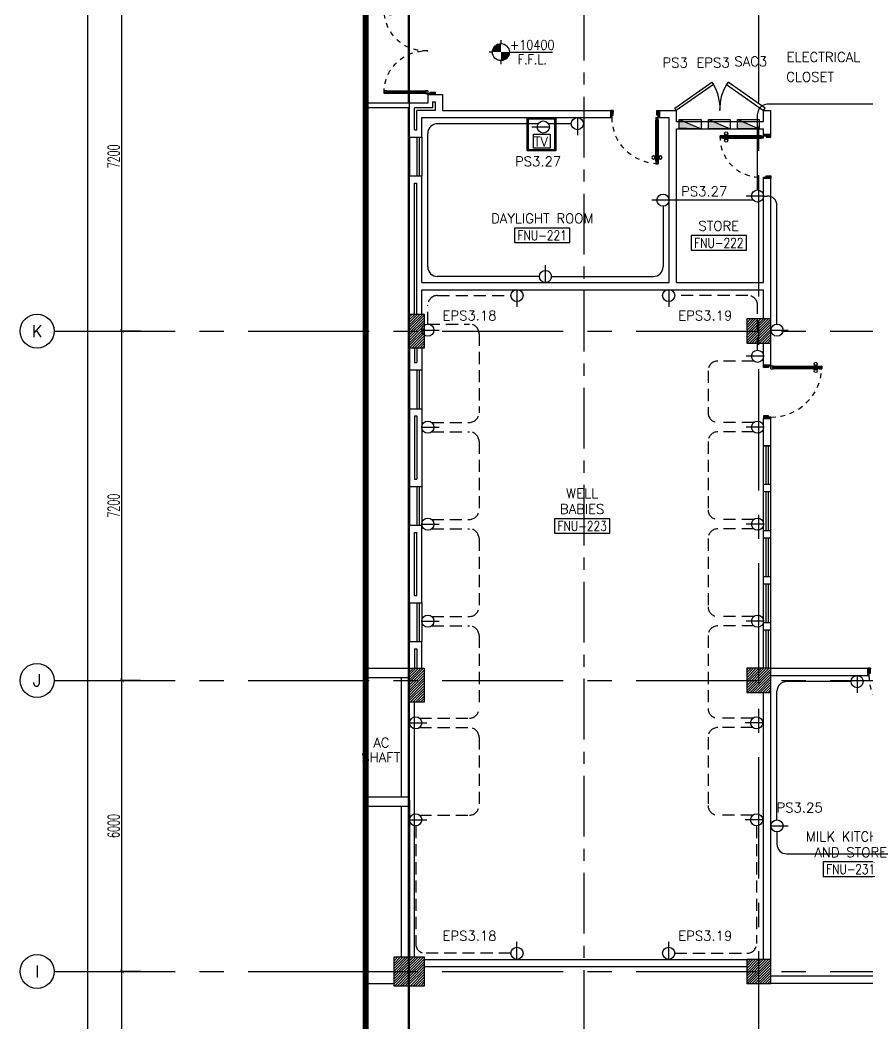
# Model space of a CAD drawing. Extents: x 0 to 93, y -1.5 to 78.
# Drawn here: x 0 to 17.48, y 35.54 to 56.23 of the extents above; entities that cross this region are included whole.
import ezdxf
from ezdxf.enums import TextEntityAlignment as Align

# ---------------------------------------------------------------- set-up
doc = ezdxf.new("R2010")
doc.units = 0
doc.header["$MEASUREMENT"] = 0
doc.header["$PDMODE"] = 34
for name, pattern in [('CENTER', [2, 1.25, -0.25, 0.25, -0.25]), ('CENTER2', [1.125, 0.75, -0.125, 0.125, -0.125]), ('CENTERX2', [4, 2.5, -0.5, 0.5, -0.5]), ('HIDDEN', [0.375, 0.25, -0.125])]:
    doc.linetypes.add(name, pattern=pattern)
doc.layers.get('0').update_dxf_attribs({"color": 11, "linetype": 'CONTINUOUS'})
doc.layers.get('DEFPOINTS').update_dxf_attribs({"color": 11, "linetype": 'CONTINUOUS'})
for name, color, linetype in [('AX', 11, 'CONTINUOUS'), ('AX-CR', 11, 'CONTINUOUS'), ('AX-DIM', 11, 'CONTINUOUS'), ('AX-TXT', 11, 'CONTINUOUS'), ('AXES', 11, 'CENTERX2'), ('AXES1', 11, 'CENTER'), ('COL', 11, 'CONTINUOUS'), ('DOOR', 11, 'CONTINUOUS'), ('E-CLINE', 4, 'CONTINUOUS'), ('E-HLINE', 4, 'HIDDEN'), ('E-PANELBX', 3, 'CONTINUOUS'), ('E-SOCKETS', 4, 'CONTINUOUS'), ('E-TEXT', 4, 'CONTINUOUS'), ('E-WI', 6, 'CONTINUOUS'), ('EJ', 11, 'CONTINUOUS'), ('ELEV', 11, 'CONTINUOUS'), ('HAT', 11, 'CONTINUOUS'), ('INSUL', 11, 'CONTINUOUS'), ('LEV-PL', 11, 'CONTINUOUS'), ('RM-BOX', 11, 'CONTINUOUS'), ('RM-NAME', 11, 'CONTINUOUS'), ('RM-NO', 11, 'CONTINUOUS'), ('ROOF', 11, 'CONTINUOUS'), ('WALL', 11, 'CONTINUOUS'), ('WIN', 11, 'CONTINUOUS')]:
    doc.layers.add(name, color=color, linetype=linetype)
doc.styles.add('ROMANS', font='ROMANS.shx', dxfattribs={"width": 0.6})
doc.styles.add('S', font='ROMANS.SHX')
doc.dimstyles.new('DIM-OUT', dxfattribs={"dimscale": 0, "dimtxt": 0.24, "dimasz": 0.08, "dimexe": 0.02, "dimexo": 0.02, "dimgap": 0.05, "dimtad": 1, "dimdec": 0, "dimlfac": 1000, "dimzin": 0, "dimdsep": 46, "dimtxsty": 'ROMANS', "dimblk1": 'ARCHTICK', "dimblk2": 'ARCHTICK', "dimsah": 1, "dimcen": 0.01, "dimdle": 0.08, "dimclrd": 7, "dimclre": 7, "dimclrt": 2, "dimadec": 0, "dimazin": 0, "dimtp": 2, "dimtm": 2, "dimtfac": 0.114286, "dimtdec": 0, "dimtix": 1, "dimtmove": 2, "dimatfit": 3, "dimldrblk": 'ARCHTICK', "dimfxl": 0, "dimtolj": 1, "dimtzin": 0, "dimarcsym": 0})

# ---------------------------------------------------------------- blocks, each defined once
blk = doc.blocks.new('D1000')
at = {"layer": 'DOOR', "color": 7, "linetype": 'ByBlock'}
for p, q in [((0, 0), (-150, 0)), ((-150, 0), (-150, -25)), ((-150, 0), (0, 0)), ((0, -50), (-114, 0)), ((0, -50), (-40, 0)), ((0, -50), (0, 0)), ((-1050, -25), (-1100, -25)), ((-1100, -75), (-1100, -25)), ((-1100, -25), (-1100, -75)), ((-1050, -75), (-1100, -75)), ((-1050, -42), (-1070, -42)), ((-1070, -42), (-1070, -58)), ((-1050, -58), (-1070, -58)), ((-1050, -25), (-1050, -42)), ((-1050, -58), (-1050, -75)), ((-928, -18), (-1018, -18)), ((-1018, -25), (-1018, -18)), ((-1018, -75), (-1018, -82)), ((-928, -82), (-1018, -82)), ((-1005, -9), (-940, -9)), ((-1005, -18), (-1005, -9)), ((-1005, -18), (-940, -18)), ((-1005, -82), (-940, -82)), ((-1005, -82), (-1005, -91)), ((-1005, -91), (-940, -91)), ((-940, -18), (-940, -9)), ((-940, -82), (-940, -91)), ((-928, -25), (-928, -18)), ((-928, -75), (-928, -82)), ((-200, -42), (-200, -25)), ((-200, -25), (-150, -25)), ((-180, -42), (-200, -42)), ((-200, -75), (-200, -58)), ((-200, -58), (-180, -58)), ((-150, -75), (-200, -75)), ((-180, -58), (-180, -42)), ((-150, -75), (-150, -25)), ((-150, -25), (-100, -25)), ((-100, -25), (-100, -50)), ((0, -50), (-100, -37)), ((-100, -50), (0, -50)), ((-150, -975), (-100, -975)), ((-150, -1000), (-150, -975)), ((-150, -1000), (0, -1000)), ((0, -1000), (-150, -1000)), ((0, -950), (-114, -1000)), ((-100, -975), (-100, -950)), ((0, -950), (-100, -963)), ((-100, -950), (0, -950)), ((0, -950), (-40, -1000)), ((0, -950), (0, -1000))]:
    blk.add_line(p, q, dxfattribs=at)
at = {"layer": 'DOOR', "linetype": 'ByBlock'}
for p, q in [((-200, -25), (-1050, -25)), ((-200, -42), (-1050, -42)), ((-200, -58), (-1050, -58)), ((-1050, -75), (-200, -75))]:
    blk.add_line(p, q, dxfattribs=at)
at = {"layer": 'DOOR', "color": 7, "linetype": 'ByBlock'}
for centre in [(-973, 23), (-973, -124)]:
    blk.add_circle(centre, 32.4, dxfattribs=at)
for centre, radius, start, end in [((0, -50), 134, 158.1598, 169.28), ((0, -50), 74.4, 137.7764, 180), ((0, -50), 54.4, 113.2074, 180), ((0, -50), 154, 161.1053, 166.2858), ((0, -50), 114, 154.0838, 167.3774), ((0, -50), 94.4, 148.0182, 180), ((0, -50), 34.4, 90, 180), ((0, -50), 14.4, 90, 180), ((0, -950), 154, 193.7142, 198.8947), ((0, -950), 134, 190.72, 201.8402), ((0, -950), 94.4, 180, 211.9818), ((0, -950), 74.4, 180, 222.2236), ((0, -950), 54.4, 180, 246.7926), ((0, -950), 34.4, 180, 270), ((0, -950), 14.4, 180, 270)]:
    blk.add_arc(centre, radius, start, end, dxfattribs=at)
at = {"layer": 'DOOR', "linetype": 'HIDDEN', "ltscale": 0.5}
blk.add_arc((-149, -24), 951, 180.0434, 269.9667, dxfattribs=at)
blk = doc.blocks.new('DOOR-110')
at = {"layer": 'DOOR', "color": 0, "linetype": 'ByBlock'}
for p, q in [((0, 1050), (0, 1100)), ((150, 1100), (0, 1100)), ((100, 1050), (0, 1050)), ((100, 1075), (100, 1050)), ((150, 1075), (100, 1075)), ((150, 1100), (150, 1075)), ((150, 1025), (150, 1075)), ((200, 1075), (150, 1075)), ((180, 1042), (180, 1058)), ((180, 1058), (200, 1058)), ((200, 1042), (180, 1042)), ((200, 1058), (200, 1075)), ((200, 1025), (200, 1042)), ((1028, 1075), (1028, 1082)), ((1028, 1082), (1118, 1082)), ((1040, 1082), (1040, 1091)), ((1105, 1091), (1040, 1091)), ((1105, 1082), (1040, 1082)), ((1105, 1082), (1105, 1091)), ((1118, 1075), (1118, 1082)), ((1150, 1075), (1150, 1058)), ((1150, 1075), (1200, 1075)), ((1150, 1058), (1170, 1058)), ((1150, 1042), (1150, 1025)), ((1150, 1042), (1170, 1042)), ((1170, 1058), (1170, 1042)), ((1200, 1075), (1200, 1025)), ((1200, 1025), (1200, 1075)), ((150, 1025), (200, 1025)), ((1028, 1025), (1028, 1018)), ((1028, 1018), (1118, 1018)), ((1040, 1018), (1040, 1009)), ((1105, 1018), (1040, 1018)), ((1105, 1009), (1040, 1009)), ((1105, 1018), (1105, 1009)), ((1118, 1025), (1118, 1018)), ((1150, 1025), (1200, 1025)), ((100, 50), (0, 50)), ((0, 50), (0, 0)), ((0, 0), (150, 0)), ((150, 0), (0, 0)), ((100, 25), (100, 50)), ((150, 25), (100, 25)), ((150, 0), (150, 25))]:
    blk.add_line(p, q, dxfattribs=at)
at = {"layer": 'DOOR', "linetype": 'ByBlock'}
for p, q in [((0, 1100), (150, 1100)), ((200, 1075), (1150, 1075)), ((200, 1058), (1150, 1058)), ((200, 1042), (1150, 1042)), ((1150, 1025), (200, 1025))]:
    blk.add_line(p, q, dxfattribs=at)
at = {"layer": 'DOOR', "color": 9, "linetype": 'ByBlock'}
for p, q in [((0, 1050), (40, 1100)), ((0, 1050), (114, 1100)), ((0, 1050), (100, 1063)), ((0, 50), (40, 0)), ((0, 50), (114, 0)), ((0, 50), (100, 37))]:
    blk.add_line(p, q, dxfattribs=at)
at = {"layer": 'DOOR', "color": 0, "linetype": 'ByBlock'}
for centre in [(1073, 1124), (1073, 976)]:
    blk.add_circle(centre, 32.4, dxfattribs=at)
at = {"layer": 'DOOR', "color": 9, "linetype": 'ByBlock'}
for centre, radius, start, end in [((0, 1050), 34.4, 0, 90), ((0, 1050), 14.4, 0, 90), ((0, 1050), 54.4, 0, 66.7926), ((0, 1050), 74.4, 0, 42.2236), ((0, 1050), 94.4, 0, 31.9818), ((0, 1050), 114, 12.6226, 25.9162), ((0, 1050), 134, 10.72, 21.8402), ((0, 1050), 154, 13.7142, 18.8947), ((0, 50), 14.4, 270, 0), ((0, 50), 34.4, 270, 0), ((0, 50), 54.4, 293.2074, 0), ((0, 50), 74.4, 317.7764, 0), ((0, 50), 94.4, 328.0182, 0), ((0, 50), 134, 338.1598, 349.28), ((0, 50), 154, 341.1053, 346.2858)]:
    blk.add_arc(centre, radius, start, end, dxfattribs=at)
at = {"layer": 'DOOR', "linetype": 'HIDDEN', "ltscale": 0.5}
blk.add_arc((150, 1075), 1050, 270, 0, dxfattribs=at)
at = {"layer": 'WALL', "linetype": 'ByBlock'}
for p, q in [((0, 1100), (150, 1100)), ((0, 0), (150, 0))]:
    blk.add_line(p, q, dxfattribs=at)
blk = doc.blocks.new('A$C272A55A0')
at = {"layer": 'DOOR', "color": 0, "linetype": 'ByBlock'}
for p, q in [((0, 900), (0, 1050)), ((50, 1050), (0, 1050)), ((50, 950), (50, 1050)), ((1750, 950), (1750, 1050)), ((1750, 1050), (1800, 1050)), ((1800, 1050), (1800, 900)), ((0, 900), (25, 900)), ((25, 950), (50, 950)), ((25, 900), (25, 950)), ((75, 900), (25, 900)), ((25, 850), (25, 900)), ((42, 850), (25, 850)), ((58, 870), (42, 870)), ((42, 870), (42, 850)), ((58, 850), (58, 870)), ((75, 850), (58, 850)), ((75, 900), (75, 850)), ((1725, 900), (1775, 900)), ((1725, 900), (1725, 850)), ((1725, 850), (1742, 850)), ((1742, 870), (1758, 870)), ((1742, 850), (1742, 870)), ((1775, 950), (1750, 950)), ((1758, 870), (1758, 850)), ((1758, 850), (1775, 850)), ((1775, 900), (1775, 950)), ((1800, 900), (1775, 900)), ((1775, 850), (1775, 900)), ((25, 50), (42, 50)), ((25, 50), (25, 0)), ((25, 0), (75, 0)), ((75, 0), (25, 0)), ((42, 50), (42, 30)), ((42, 30), (58, 30)), ((58, 50), (75, 50)), ((58, 50), (58, 30)), ((75, 50), (75, 0)), ((1718, 160), (1709, 160)), ((1709, 95), (1709, 160)), ((1718, 95), (1709, 95)), ((1725, 173), (1718, 173)), ((1718, 173), (1718, 83)), ((1718, 95), (1718, 160)), ((1725, 83), (1718, 83)), ((1742, 50), (1725, 50)), ((1725, 50), (1725, 0)), ((1775, 0), (1725, 0)), ((1725, 0), (1775, 0)), ((1742, 50), (1742, 30)), ((1758, 30), (1742, 30)), ((1775, 50), (1758, 50)), ((1758, 50), (1758, 30)), ((1775, 173), (1782, 173)), ((1775, 83), (1782, 83)), ((1775, 50), (1775, 0)), ((1782, 173), (1782, 83)), ((1782, 160), (1791, 160)), ((1782, 95), (1782, 160)), ((1782, 95), (1791, 95)), ((1791, 95), (1791, 160))]:
    blk.add_line(p, q, dxfattribs=at)
at = {"layer": 'DOOR', "color": 9, "linetype": 'ByBlock'}
for p, q in [((50, 1050), (0, 1010)), ((50, 1050), (0, 937)), ((50, 1050), (37, 950)), ((1750, 1050), (1800, 1010)), ((1750, 1050), (1800, 937)), ((1750, 1050), (1763, 950))]:
    blk.add_line(p, q, dxfattribs=at)
at = {"layer": 'DOOR', "linetype": 'ByBlock'}
for p, q in [((25, 850), (25, 50)), ((42, 850), (42, 50)), ((58, 850), (58, 50)), ((75, 50), (75, 850)), ((1725, 50), (1725, 850)), ((1742, 850), (1742, 50)), ((1758, 850), (1758, 50)), ((1775, 850), (1775, 50))]:
    blk.add_line(p, q, dxfattribs=at)
at = {"layer": 'DOOR', "color": 0, "linetype": 'ByBlock'}
for centre in [(1676, 128), (1824, 128)]:
    blk.add_circle(centre, 32.4, dxfattribs=at)
at = {"layer": 'DOOR', "color": 9, "linetype": 'ByBlock'}
for centre, radius, start, end in [((50, 1050), 34.4, 180, 270), ((50, 1050), 14.4, 180, 270), ((1750, 1050), 14.4, 270, 0), ((1750, 1050), 34.4, 270, 0), ((50, 1050), 54.4, 203.2074, 270), ((50, 1050), 74.4, 227.7764, 270), ((50, 1050), 94.4, 238.0182, 270), ((50, 1050), 114, 244.0838, 257.3774), ((50, 1050), 134, 248.1598, 259.28), ((50, 1050), 154, 251.1053, 256.2858), ((1750, 1050), 54.4, 270, 336.7926), ((1750, 1050), 74.4, 270, 312.2236), ((1750, 1050), 94.4, 270, 301.9818), ((1750, 1050), 114, 282.6226, 295.9162), ((1750, 1050), 134, 280.72, 291.8402), ((1750, 1050), 154, 283.7142, 288.8947)]:
    blk.add_arc(centre, radius, start, end, dxfattribs=at)
at = {"layer": 'DOOR', "linetype": 'HIDDEN', "ltscale": 0.5}
for centre, start, end in [((50, 851), 268.3174, 3.2965), ((1750, 851), 176.7035, 271.6826)]:
    blk.add_arc(centre, 851, start, end, dxfattribs=at)
at = {"layer": 'WALL', "linetype": 'ByBlock'}
blk.add_line((1800, 900), (1800, 1050), dxfattribs=at)
blk = doc.blocks.new('C5V')
at = {"layer": 'HAT'}
h = blk.add_hatch(dxfattribs=at)
h.set_pattern_fill('ANSI31', color=256, scale=300, style=0)
h.set_pattern_definition([(45, (-249196.182, -54711.005), (-26.5165043, 26.5165043), [])])
h.paths.add_polyline_path([(-20, 600), (-320, 600), (-320, 300), (-20, 300)])
h.paths.add_polyline_path([(-20, 300), (-320, 300), (-320, 0), (-20, 0)])
h = blk.add_hatch(dxfattribs=at)
h.set_pattern_fill('ANSI31', color=256, scale=300, style=0)
h.set_pattern_definition([(45, (-248876.182, -54711.005), (-26.5165043, 26.5165043), [])])
h.paths.add_polyline_path([(300, 600), (0, 600), (0, 300), (300, 300)])
h.paths.add_polyline_path([(300, 300), (0, 300), (0, 0), (300, 0)])
at = {"layer": 'COL'}
for points in [[(-20, 600), (-20, 0), (-320, 0), (-320, 600)], [(300, 600), (300, 0), (0, 0), (0, 600)]]:
    blk.add_lwpolyline(points, close=True, dxfattribs=at)
blk = doc.blocks.new('C11')
at = {"layer": 'HAT'}
h = blk.add_hatch(dxfattribs=at)
h.set_pattern_fill('ANSI31', color=256, scale=300, style=0)
h.set_pattern_definition([(45, (-248556.182, -75061.005), (-26.5165043, 26.5165043), [])])
h.paths.add_polyline_path([(300, 700), (0, 700), (0, 350), (300, 350)])
h.paths.add_polyline_path([(300, 350), (0, 350), (0, 0), (300, 0)])
at = {"layer": 'COL'}
blk.add_lwpolyline([(300, 700), (300, 0), (0, 0), (0, 700)], close=True, dxfattribs=at)
blk = doc.blocks.new('LEV1')
at = {"layer": 'LEV-PL'}
for p, q in [((0, 245), (0, 175)), ((-175, 0), (-245, 0)), ((175, 0), (1061, 0)), ((0, -175), (0, -245))]:
    blk.add_line(p, q, dxfattribs=at)
at = {"layer": 'LEV-PL', "const_width": 175}
for points in [[(-88, 0, -0.414214), (0, 88, -1)], [(88, 0, -0.414214), (0, -88, -1)]]:
    blk.add_lwpolyline(points, format="xyb", dxfattribs=at)
at = {"layer": 'LEV-PL'}
blk.add_circle((0, 0), 175, dxfattribs=at)
at = {"layer": 'LEV-PL', "color": 4, "style": 'S', "width": 0.85}
for tag, p in [('+0000', (646, 50)), ('F.F.L.', (646, -250))]:
    blk.add_attdef(tag, text='', height=200, dxfattribs=at).set_placement(p, align=Align.CENTER)
blk = doc.blocks.new('RM1')
at = {"layer": 'RM-BOX'}
blk.add_lwpolyline([(570, -200), (-570, -200), (-570, -500), (570, -500)], close=True, dxfattribs=at)
at = {"layer": 'RM-NAME', "style": 'ROMANS'}
for tag, p in [('ROOMNAME1', (0, 324)), ('ROOMNAME2', (0, 0))]:
    blk.add_attdef(tag, text='', height=200, dxfattribs=at).set_placement(p, align=Align.MIDDLE)
at = {"layer": 'RM-NO', "style": 'ROMANS', "width": 0.8}
blk.add_attdef('ROOMNO', text='', height=200, dxfattribs=at).set_placement((0, -350), align=Align.MIDDLE)
blk = doc.blocks.new('DOOR90')
at = {"layer": 'DOOR', "linetype": 'ByBlock'}
for p, q in [((0, 0), (-150, 0)), ((-200, -25), (-1000, -25)), ((-200, -42), (-1000, -42)), ((-200, -58), (-1000, -58)), ((-1000, -75), (-200, -75))]:
    blk.add_line(p, q, dxfattribs=at)
at = {"layer": 'DOOR', "color": 0, "linetype": 'ByBlock'}
for p, q in [((-150, 0), (-150, -25)), ((-150, 0), (0, 0)), ((0, -50), (0, 0)), ((-1050, -25), (-1050, -75)), ((-1050, -75), (-1050, -25)), ((-1000, -25), (-1050, -25)), ((-1000, -75), (-1050, -75)), ((-1020, -42), (-1020, -58)), ((-1000, -42), (-1020, -42)), ((-1000, -58), (-1020, -58)), ((-1000, -25), (-1000, -42)), ((-1000, -58), (-1000, -75)), ((-968, -25), (-968, -18)), ((-878, -18), (-968, -18)), ((-968, -75), (-968, -82)), ((-878, -82), (-968, -82)), ((-955, -18), (-955, -9)), ((-955, -9), (-890, -9)), ((-955, -18), (-890, -18)), ((-955, -82), (-955, -91)), ((-955, -82), (-890, -82)), ((-955, -91), (-890, -91)), ((-890, -18), (-890, -9)), ((-890, -82), (-890, -91)), ((-878, -25), (-878, -18)), ((-878, -75), (-878, -82)), ((-200, -42), (-200, -25)), ((-200, -25), (-150, -25)), ((-180, -42), (-200, -42)), ((-200, -75), (-200, -58)), ((-200, -58), (-180, -58)), ((-150, -75), (-200, -75)), ((-180, -58), (-180, -42)), ((-150, -75), (-150, -25)), ((-150, -25), (-100, -25)), ((-100, -25), (-100, -50)), ((-100, -50), (0, -50)), ((-150, -900), (-150, -875)), ((-150, -875), (-100, -875)), ((0, -900), (-150, -900)), ((-150, -900), (0, -900)), ((-100, -850), (0, -850)), ((-100, -875), (-100, -850)), ((0, -850), (0, -900))]:
    blk.add_line(p, q, dxfattribs=at)
at = {"layer": 'DOOR', "color": 9, "linetype": 'ByBlock'}
for p, q in [((0, -50), (-114, 0)), ((0, -50), (-40, 0)), ((0, -50), (-100, -37)), ((0, -850), (-114, -900)), ((0, -850), (-100, -863)), ((0, -850), (-40, -900))]:
    blk.add_line(p, q, dxfattribs=at)
at = {"layer": 'DOOR', "color": 0, "linetype": 'ByBlock'}
for centre in [(-923, 24), (-923, -124)]:
    blk.add_circle(centre, 32.4, dxfattribs=at)
at = {"layer": 'DOOR', "color": 9, "linetype": 'ByBlock'}
for centre, radius, start, end in [((0, -50), 74.4, 137.7764, 180), ((0, -50), 54.4, 113.2074, 180), ((0, -50), 154, 161.1053, 166.2858), ((0, -50), 134, 158.1598, 169.28), ((0, -50), 114, 154.0838, 167.3774), ((0, -50), 94.4, 148.0182, 180), ((0, -50), 34.4, 90, 180), ((0, -50), 14.4, 90, 180), ((0, -850), 154, 193.7142, 198.8947), ((0, -850), 134, 190.72, 201.8402), ((0, -850), 94.4, 180, 211.9818), ((0, -850), 74.4, 180, 222.2236), ((0, -850), 54.4, 180, 246.7926), ((0, -850), 34.4, 180, 270), ((0, -850), 14.4, 180, 270)]:
    blk.add_arc(centre, radius, start, end, dxfattribs=at)
at = {"layer": 'DOOR', "linetype": 'HIDDEN', "ltscale": 0.5}
blk.add_arc((-222, -50), 828, 178.2701, 275.003, dxfattribs=at)
blk = doc.blocks.new('COL50')
at = {"layer": 'COL'}
blk.add_lwpolyline([(-250, 250), (-250, -250), (250, -250), (250, 250)], close=True, dxfattribs=at)
blk = doc.blocks.new('*X46')
at = {"color": 0}
for p, q in [((73379, 162740), (73829, 163190)), ((73379, 162793), (73776, 163190)), ((73379, 162846), (73723, 163190)), ((73379, 162899), (73670, 163190)), ((73379, 162952), (73617, 163190)), ((73379, 163005), (73564, 163190)), ((73379, 163058), (73511, 163190)), ((73379, 163111), (73458, 163190)), ((73379, 163164), (73405, 163190)), ((73382, 162690), (73879, 163187)), ((73435, 162690), (73879, 163134)), ((73488, 162690), (73879, 163081)), ((73541, 162690), (73879, 163028)), ((73594, 162690), (73879, 162975)), ((73647, 162690), (73879, 162922)), ((73700, 162690), (73879, 162869)), ((73753, 162690), (73879, 162816)), ((73806, 162690), (73879, 162763)), ((73859, 162690), (73879, 162710))]:
    blk.add_line(p, q, dxfattribs=at)
blk = doc.blocks.new('*X47')
at = {"color": 0}
for p, q in [((73379, 155527), (73842, 155990)), ((73379, 155580), (73789, 155990)), ((73379, 155633), (73736, 155990)), ((73379, 155686), (73683, 155990)), ((73379, 155739), (73629, 155990)), ((73379, 155793), (73576, 155990)), ((73379, 155846), (73523, 155990)), ((73379, 155899), (73470, 155990)), ((73379, 155952), (73417, 155990)), ((73395, 155490), (73879, 155974)), ((73448, 155490), (73879, 155921)), ((73501, 155490), (73879, 155868)), ((73554, 155490), (73879, 155815)), ((73607, 155490), (73879, 155762)), ((73660, 155490), (73879, 155709)), ((73713, 155490), (73879, 155656)), ((73766, 155490), (73879, 155603)), ((73819, 155490), (73879, 155550)), ((73872, 155490), (73879, 155497))]:
    blk.add_line(p, q, dxfattribs=at)
blk = doc.blocks.new('*X48')
at = {"color": 0}
for p, q in [((73379, 149535), (73834, 149990)), ((73379, 149588), (73781, 149990)), ((73379, 149641), (73728, 149990)), ((73379, 149694), (73675, 149990)), ((73379, 149747), (73622, 149990)), ((73379, 149800), (73569, 149990)), ((73379, 149853), (73516, 149990)), ((73379, 149906), (73463, 149990)), ((73379, 149959), (73410, 149990)), ((73387, 149490), (73879, 149982)), ((73440, 149490), (73879, 149929)), ((73493, 149490), (73879, 149876)), ((73546, 149490), (73879, 149822)), ((73599, 149490), (73879, 149769)), ((73653, 149490), (73879, 149716)), ((73706, 149490), (73879, 149663)), ((73759, 149490), (73879, 149610)), ((73812, 149490), (73879, 149557)), ((73865, 149490), (73879, 149504))]:
    blk.add_line(p, q, dxfattribs=at)
blk = doc.blocks.new('_ARCHTICK')
at = {"color": 0, "linetype": 'ByBlock', "const_width": 0.15}
blk.add_lwpolyline([(-0.5, -0.5), (0.5, 0.5)], dxfattribs=at)
blk = doc.blocks.new('*D134')
at = {"layer": 'AX-DIM', "color": 7, "lineweight": -2}
for p, q in [((2.1, 32.94), (2.1, 36.7)), ((2.48, 36.62), (2.08, 36.62)), ((2.48, 33.02), (2.08, 33.02))]:
    blk.add_line(p, q, dxfattribs=at)
at = {"layer": 'DEFPOINTS', "color": 0}
for p in [(2.1, 36.62), (2.5, 36.62), (2.5, 33.02)]:
    blk.add_point(p, dxfattribs=at)
at = {"layer": 'AX-DIM', "color": 7, "lineweight": -2, "xscale": 0.08, "yscale": 0.08, "zscale": 0.08}
for p, rotation in [((2.1, 36.62), 90), ((2.1, 33.02), 270)]:
    blk.add_blockref('_ARCHTICK', p, dxfattribs=dict(at, rotation=rotation))
at = {"layer": 'AX-DIM', "color": 2, "insert": (1.93, 34.82), "char_height": 0.24, "attachment_point": 5, "rotation": 90, "style": 'ROMANS'}
blk.add_mtext('\\A1;3600', dxfattribs=at)
blk = doc.blocks.new('*D130')
at = {"layer": 'AX-DIM', "color": 7, "lineweight": -2}
for p, q in [((2.48, 57.02), (2.08, 57.02)), ((2.1, 49.74), (2.1, 57.1)), ((2.48, 49.82), (2.08, 49.82))]:
    blk.add_line(p, q, dxfattribs=at)
at = {"layer": 'DEFPOINTS', "color": 0}
for p in [(2.1, 57.02), (2.5, 57.02), (2.5, 49.82)]:
    blk.add_point(p, dxfattribs=at)
at = {"layer": 'AX-DIM', "color": 7, "lineweight": -2, "xscale": 0.08, "yscale": 0.08, "zscale": 0.08}
for p, rotation in [((2.1, 57.02), 90), ((2.1, 49.82), 270)]:
    blk.add_blockref('_ARCHTICK', p, dxfattribs=dict(at, rotation=rotation))
at = {"layer": 'AX-DIM', "color": 2, "insert": (1.93, 53.42), "char_height": 0.24, "attachment_point": 5, "rotation": 90, "style": 'ROMANS'}
blk.add_mtext('\\A1;7200', dxfattribs=at)
blk = doc.blocks.new('*D129')
at = {"layer": 'AX-DIM', "color": 7, "lineweight": -2}
for p, q in [((2.1, 36.54), (2.1, 42.7)), ((2.48, 42.62), (2.08, 42.62)), ((2.48, 36.62), (2.08, 36.62))]:
    blk.add_line(p, q, dxfattribs=at)
at = {"layer": 'DEFPOINTS', "color": 0}
for p in [(2.1, 42.62), (2.5, 42.62), (2.5, 36.62)]:
    blk.add_point(p, dxfattribs=at)
at = {"layer": 'AX-DIM', "color": 7, "lineweight": -2, "xscale": 0.08, "yscale": 0.08, "zscale": 0.08}
for p, rotation in [((2.1, 42.62), 90), ((2.1, 36.62), 270)]:
    blk.add_blockref('_ARCHTICK', p, dxfattribs=dict(at, rotation=rotation))
at = {"layer": 'AX-DIM', "color": 2, "insert": (1.93, 39.62), "char_height": 0.24, "attachment_point": 5, "rotation": 90, "style": 'ROMANS'}
blk.add_mtext('\\A1;6000', dxfattribs=at)
blk = doc.blocks.new('*D128')
at = {"layer": 'AX-DIM', "color": 7, "lineweight": -2}
for p, q in [((2.1, 42.54), (2.1, 49.9)), ((2.48, 49.82), (2.08, 49.82)), ((2.48, 42.62), (2.08, 42.62))]:
    blk.add_line(p, q, dxfattribs=at)
at = {"layer": 'DEFPOINTS', "color": 0}
for p in [(2.1, 49.82), (2.5, 49.82), (2.5, 42.62)]:
    blk.add_point(p, dxfattribs=at)
at = {"layer": 'AX-DIM', "color": 7, "lineweight": -2, "xscale": 0.08, "yscale": 0.08, "zscale": 0.08}
for p, rotation in [((2.1, 49.82), 90), ((2.1, 42.62), 270)]:
    blk.add_blockref('_ARCHTICK', p, dxfattribs=dict(at, rotation=rotation))
at = {"layer": 'AX-DIM', "color": 2, "insert": (1.93, 46.22), "char_height": 0.24, "attachment_point": 5, "rotation": 90, "style": 'ROMANS'}
blk.add_mtext('\\A1;7200', dxfattribs=at)
blk = doc.blocks.new('AXL')
at = {"layer": 'AX-CR'}
blk.add_circle((-350, 0), 350, dxfattribs=at)
at = {"layer": 'AX-TXT', "style": 'ROMANS'}
blk.add_attdef('AX', text='', height=250, dxfattribs=at).set_placement((-350, 0), align=Align.MIDDLE)
blk = doc.blocks.new('*D117')
at = {"layer": 'AX-DIM', "color": 4, "lineweight": -2}
for p, q in [((7.362, 64.47), (1.38, 64.47)), ((8.262, 5.15), (1.38, 5.15))]:
    blk.add_line(p, q, dxfattribs=at)
at = {"layer": 'AX-DIM', "color": 7, "lineweight": -2}
blk.add_line((1.4, 5.07), (1.4, 64.55), dxfattribs=at)
at = {"layer": 'DEFPOINTS', "color": 0}
for p in [(1.4, 64.47), (7.382, 64.47), (8.282, 5.15)]:
    blk.add_point(p, dxfattribs=at)
at = {"layer": 'AX-DIM', "color": 7, "lineweight": -2, "xscale": 0.08, "yscale": 0.08, "zscale": 0.08}
for p, rotation in [((1.4, 64.47), 90), ((1.4, 5.15), 270)]:
    blk.add_blockref('_ARCHTICK', p, dxfattribs=dict(at, rotation=rotation))
at = {"layer": 'AX-DIM', "color": 2, "insert": (1.23, 34.81), "char_height": 0.24, "attachment_point": 5, "rotation": 90, "style": 'ROMANS'}
blk.add_mtext('\\A1;59320', dxfattribs=at)
blk = doc.blocks.new('E-PBX')
at = {"layer": 'E-PANELBX'}
h = blk.add_hatch(color=256, dxfattribs=at)
h.paths.add_polyline_path([(34, 190), (-225, 190), (34, 81)])
h.paths.add_polyline_path([(225, 190), (34, 190), (34, 81), (225, 0)])
blk.add_line((225, 0), (-225, 190), dxfattribs=at)
blk.add_lwpolyline([(-225, 190), (225, 190), (225, 0), (-225, 0)], close=True, dxfattribs=at)

msp = doc.modelspace()

# ---------------------------------------------------------------- linework, layer by layer
at = {"layer": 'AXES'}
for p, q in [((15.2317, -1.4643), (15.2317, 77.3484)), ((8.0117, -1.4643), (8.0117, 76.9984)), ((8.0117, -1.4643), (8.0117, 76.9984)), ((8.0317, -1.4663), (8.0317, 76.9963)), ((0.7, 49.82), (24.2317, 49.82)), ((0.7, 42.62), (24.2317, 42.62)), ((0.7, 36.62), (24.2317, 36.62))]:
    msp.add_line(p, q, dxfattribs=at)
at = {"layer": 'AXES1'}
msp.add_line((11.6317, 5.4), (11.6317, 64.22), dxfattribs=at)
at = {"layer": 'COL'}
for points in [[(7.1867, 42.87), (8.0117, 42.87), (8.0117, 42.67), (7.1867, 42.67)], [(7.1867, 40.22), (8.0117, 40.22), (8.0117, 40.02), (7.1867, 40.02)]]:
    msp.add_lwpolyline(points, dxfattribs=at)
at = {"layer": 'E-CLINE', "color": 4}
for p, q in [((19.5067, 54.495), (15.4067, 54.495)), ((15.2067, 52.7294), (15.2067, 54.295)), ((10.684, 54.095), (8.6067, 54.095)), ((11.3659, 54.095), (10.8929, 54.095)), ((8.4067, 51.145), (8.4067, 53.895)), ((13.2567, 52.395), (13.2567, 51.145)), ((15.1145, 52.52), (13.3817, 52.52)), ((10.7067, 50.945), (8.6067, 50.945)), ((10.9567, 50.945), (13.0567, 50.945)), ((17.1329, 42.595), (15.8067, 42.595)), ((15.6067, 39.745), (15.6067, 42.395)), ((15.6067, 39.495), (15.6067, 39.2443)), ((15.8067, 39.0443), (18.4567, 39.0443))]:
    msp.add_line(p, q, dxfattribs=at)
at = {"layer": 'E-CLINE', "linetype": 'Continuous'}
for p, q in [((15.3317, 52.6044), (15.4067, 52.6044)), ((15.6067, 49.9655), (15.6067, 52.4044))]:
    msp.add_line(p, q, dxfattribs=at)
at = {"layer": 'E-CLINE', "color": 4}
for centre, start, end in [((15.4067, 54.295), 90, 180), ((8.6067, 53.895), 90, 180), ((8.6067, 51.145), 180, 270), ((13.0567, 51.145), 270, 0), ((15.8067, 42.395), 90, 180), ((15.8067, 39.2443), 180, 270)]:
    msp.add_arc(centre, 0.2, start, end, dxfattribs=at)
at = {"layer": 'E-CLINE', "linetype": 'Continuous'}
msp.add_arc((15.4067, 52.4044), 0.2, 0, 90, dxfattribs=at)
at = {"layer": 'E-HLINE', "color": 4}
for p, q in [((8.6067, 50.5524), (10.1147, 50.5524)), ((15.0067, 50.5524), (13.4986, 50.5524)), ((8.4067, 49.9655), (8.4067, 50.3524)), ((15.2067, 49.4256), (15.2067, 50.3524)), ((8.4067, 49.9655), (9.2641, 49.9655)), ((9.4641, 49.7655), (9.4641, 48.138)), ((15.1285, 49.203), (14.3851, 49.203)), ((14.1851, 49.003), (14.1851, 48.138)), ((8.4848, 47.938), (9.2641, 47.938)), ((15.1285, 47.938), (14.3851, 47.938)), ((8.4848, 47.743), (9.2641, 47.743)), ((15.1285, 47.743), (14.3851, 47.743)), ((9.4641, 47.543), (9.4641, 46.138)), ((14.1851, 47.543), (14.1851, 46.138)), ((8.4848, 45.938), (9.2641, 45.938)), ((15.1285, 45.938), (14.3851, 45.938)), ((8.4848, 45.743), (9.2641, 45.743)), ((15.1285, 45.743), (14.3851, 45.743)), ((9.4641, 45.543), (9.4641, 44.138)), ((14.1851, 45.543), (14.1851, 44.138)), ((8.4848, 43.938), (9.2641, 43.938)), ((15.1285, 43.938), (14.3851, 43.938)), ((8.4848, 43.743), (9.2641, 43.743)), ((15.1285, 43.743), (14.3851, 43.743)), ((9.4641, 43.543), (9.4641, 42.0423)), ((14.1851, 43.543), (14.1851, 42.0423)), ((8.2348, 41.8423), (9.2641, 41.8423)), ((15.1085, 41.8423), (14.3851, 41.8423)), ((8.2348, 41.6473), (9.2641, 41.6473)), ((15.1085, 41.6473), (14.3851, 41.6473)), ((9.4641, 41.4473), (9.4641, 40.0423)), ((14.1851, 41.4473), (14.1851, 40.0423)), ((8.2348, 39.8423), (9.2641, 39.8423)), ((15.1085, 39.8423), (14.3851, 39.8423)), ((8.1567, 39.6198), (8.1567, 37.195)), ((15.1867, 39.6198), (15.1867, 37.195)), ((10.1208, 36.995), (8.3567, 36.995)), ((13.4986, 36.995), (14.9867, 36.995))]:
    msp.add_line(p, q, dxfattribs=at)
for centre, start, end in [((8.6067, 50.3524), 90, 180), ((15.0067, 50.3524), 0, 90), ((9.2641, 49.7655), 0, 90), ((14.3851, 49.003), 90, 180), ((9.2641, 48.138), 270, 0), ((14.3851, 48.138), 180, 270), ((9.2641, 47.543), 0, 90), ((14.3851, 47.543), 90, 180), ((9.2641, 46.138), 270, 0), ((14.3851, 46.138), 180, 270), ((9.2641, 45.543), 0, 90), ((14.3851, 45.543), 90, 180), ((9.2641, 44.138), 270, 0), ((14.3851, 44.138), 180, 270), ((9.2641, 43.543), 0, 90), ((14.3851, 43.543), 90, 180), ((9.2641, 42.0423), 270, 0), ((14.3851, 42.0423), 180, 270), ((9.2641, 41.4473), 0, 90), ((14.3851, 41.4473), 90, 180), ((9.2641, 40.0423), 270, 0), ((14.3851, 40.0423), 180, 270), ((8.3567, 37.195), 180, 270), ((14.9867, 37.195), 270, 0)]:
    msp.add_arc(centre, 0.2, start, end, dxfattribs=at)
at = {"layer": 'E-SOCKETS'}
for p, q in [((10.4583, 54.22), (11.0442, 54.22)), ((10.4583, 53.5326), (10.4583, 54.22)), ((11.0442, 54.22), (11.0442, 53.5326)), ((11.0442, 53.5326), (11.0442, 54.22)), ((11.4909, 54.22), (11.4909, 53.8617)), ((10.9135, 54.0264), (10.5551, 54.0264)), ((11.0442, 53.5326), (10.4583, 53.5326)), ((15.3317, 52.6044), (14.9733, 52.6044)), ((13.3817, 52.52), (13.0233, 52.52)), ((10.8317, 50.82), (10.8317, 51.1783)), ((10.2458, 50.6774), (10.2458, 50.3191)), ((13.3736, 50.6774), (13.3736, 50.3191)), ((8.2817, 49.8405), (8.64, 49.8405)), ((15.4817, 49.8405), (15.84, 49.8405)), ((15.3317, 49.3006), (14.9733, 49.3006)), ((8.2817, 47.8405), (8.64, 47.8405)), ((15.3317, 47.8405), (14.9733, 47.8405)), ((8.2817, 45.8405), (8.64, 45.8405)), ((8.2817, 45.8405), (8.64, 45.8405)), ((15.3317, 45.8405), (14.9733, 45.8405)), ((15.3317, 45.8405), (14.9733, 45.8405)), ((8.2817, 43.8405), (8.64, 43.8405)), ((15.3317, 43.8405), (14.9733, 43.8405)), ((17.2579, 42.72), (17.2579, 42.3617)), ((8.0317, 41.7448), (8.39, 41.7448)), ((15.3117, 41.7448), (14.9533, 41.7448)), ((8.0317, 39.7448), (8.39, 39.7448)), ((15.3117, 39.7448), (14.9533, 39.7448)), ((15.4817, 39.62), (15.84, 39.62)), ((10.2458, 36.87), (10.2458, 37.2283)), ((13.3736, 36.87), (13.3736, 37.2283))]:
    msp.add_line(p, q, dxfattribs=at)
at = {"layer": 'E-SOCKETS', "color": 8}
for p, q in [((10.4833, 54.195), (11.0192, 54.195)), ((10.4833, 53.5576), (10.4833, 54.195)), ((11.0192, 54.195), (11.0192, 53.5576)), ((11.0192, 53.5576), (10.4833, 53.5576))]:
    msp.add_line(p, q, dxfattribs=at)
at = {"layer": 'E-SOCKETS'}
msp.add_lwpolyline([(10.9301, 53.8759), (10.9301, 53.5899), (10.5851, 53.5899), (10.5851, 53.8759)], close=True, dxfattribs=at)
for centre in [(11.4909, 54.095), (10.7885, 54.0264), (13.2567, 52.52), (15.2067, 52.6044), (10.8317, 50.945), (10.2458, 50.5524), (13.3736, 50.5524), (8.4067, 49.8405), (15.6067, 49.8405), (15.2067, 49.3006), (8.4067, 47.8405), (15.2067, 47.8405), (8.4067, 45.8405), (8.4067, 45.8405), (15.2067, 45.8405), (15.2067, 45.8405), (8.4067, 43.8405), (15.2067, 43.8405), (17.2579, 42.595), (8.1567, 41.7448), (15.1867, 41.7448), (8.1567, 39.7448), (15.1867, 39.7448), (15.6067, 39.62), (10.2458, 36.995), (13.3736, 36.995)]:
    msp.add_circle(centre, 0.125, dxfattribs=at)
at = {"layer": 'E-WI', "color": 4}
for points in [[(13.8145, 54.2071, 0, 0.1162, 0), (13.8244, 54.4393, 0, 0, 0), (13.8283, 54.5107, 0, 0, 0), (13.8302, 55.175, 0, 0, 0)], [(14.4424, 54.2071, 0, 0.1162, 0), (14.4523, 54.4393, 0, 0, 0), (14.4562, 54.5107, 0, 0, 0), (14.4581, 55.175, 0, 0, 0)], [(15.0389, 54.2071, 0, 0.1162, 0), (15.0488, 54.4393, 0, 0, 0), (15.0527, 54.5107, 0, 0, 0), (15.0546, 55.175, 0, 0, 0)]]:
    msp.add_lwpolyline(points, format="xyseb", dxfattribs=at)
at = {"layer": 'EJ'}
for p, q in [((8.0117, 54.52), (8.0117, 56.67)), ((8.0317, 54.52), (8.0317, 56.67)), ((8.0317, 40.145), (8.0317, 36.87))]:
    msp.add_line(p, q, dxfattribs=at)
at = {"layer": 'ELEV', "linetype": 'CENTER2', "const_width": 0.12}
msp.add_lwpolyline([(7.1252, 3.0809), (7.1252, 66.62)], dxfattribs=at)
at = {"layer": 'INSUL'}
for p, q in [((8.5067, 54.42), (8.1317, 54.42)), ((8.1317, 53.97), (8.1317, 54.42)), ((8.5067, 54.545), (8.5067, 54.42)), ((8.5067, 54.545), (8.5567, 54.545)), ((8.5567, 54.545), (8.5567, 54.37)), ((8.5567, 54.37), (8.1817, 54.37)), ((8.1817, 53.97), (8.1817, 54.37)), ((8.1317, 53.97), (8.1817, 53.97)), ((8.1317, 52.87), (8.1817, 52.87)), ((8.1317, 50.17), (8.1317, 52.87)), ((8.1817, 50.17), (8.1817, 52.87)), ((8.1317, 49.47), (8.1317, 49.17)), ((8.1817, 49.47), (8.1817, 49.17)), ((8.1317, 49.17), (8.1817, 49.17)), ((8.1317, 48.07), (8.1817, 48.07)), ((8.1317, 48.07), (8.1317, 46.77)), ((8.1817, 48.07), (8.1817, 46.77)), ((8.1317, 46.77), (8.1817, 46.77)), ((8.1317, 44.37), (8.1317, 45.67)), ((8.1317, 45.67), (8.1817, 45.67)), ((8.1317, 45.67), (8.1817, 45.67)), ((8.1817, 44.37), (8.1817, 45.67)), ((8.1317, 44.37), (8.1817, 44.37)), ((8.1317, 43.27), (8.1817, 43.27)), ((8.1317, 43.27), (8.1317, 42.87)), ((8.1817, 43.27), (8.1817, 42.87))]:
    msp.add_line(p, q, dxfattribs=at)
at = {"layer": 'ROOF'}
for p, q in [((8.0117, 54.52), (7.1867, 54.52)), ((8.0117, 54.42), (7.1867, 54.42)), ((8.0117, 42.87), (8.0117, 54.42))]:
    msp.add_line(p, q, dxfattribs=at)
at = {"layer": 'WALL'}
for p, q in [((8.4067, 54.695), (8.7067, 54.695)), ((8.4067, 54.695), (8.4067, 54.52)), ((8.7067, 54.695), (8.7067, 54.37)), ((8.4067, 54.52), (8.0317, 54.52)), ((8.0317, 53.82), (8.0317, 54.52)), ((8.2817, 54.22), (12.1817, 54.22)), ((8.2817, 53.82), (8.2817, 54.22)), ((8.7067, 54.37), (12.1817, 54.37)), ((12.1817, 54.22), (12.1817, 54.37)), ((13.1817, 54.22), (13.1817, 54.37)), ((13.1817, 54.37), (13.5317, 54.37)), ((13.1817, 54.22), (13.3817, 54.22)), ((13.3817, 50.82), (13.3817, 54.22)), ((13.5317, 54.1403), (13.5317, 54.37)), ((15.3317, 54.37), (15.4817, 54.37)), ((15.3317, 54.1403), (15.3317, 54.37)), ((15.4817, 53.87), (15.4817, 54.37)), ((13.5317, 54.1403), (15.3317, 54.1403)), ((8.0317, 53.82), (8.2817, 53.82)), ((13.5317, 53.9903), (15.3317, 53.9903)), ((13.5317, 50.82), (13.5317, 53.9903)), ((13.7453, 53.9944), (13.606, 53.9944)), ((15.3317, 53.87), (15.3317, 53.9903)), ((15.3317, 53.87), (15.4817, 53.87)), ((8.0317, 53.02), (8.2817, 53.02)), ((8.0317, 50.17), (8.0317, 53.02)), ((8.2817, 50.82), (8.2817, 53.02)), ((15.3317, 52.97), (15.4817, 52.97)), ((15.3317, 50.82), (15.3317, 52.97)), ((15.4817, 50.07), (15.4817, 52.97)), ((8.2817, 50.82), (13.3817, 50.82)), ((13.5317, 50.82), (15.3317, 50.82)), ((8.2817, 50.17), (8.2817, 50.67)), ((8.2817, 50.67), (15.3317, 50.67)), ((15.3317, 50.07), (15.3317, 50.67)), ((8.0317, 49.47), (8.0317, 49.02)), ((8.2817, 49.47), (8.2817, 49.02)), ((15.3317, 49.12), (15.3317, 49.57)), ((15.4817, 49.12), (15.4817, 49.57)), ((15.4817, 49.12), (15.3317, 49.12)), ((8.0317, 49.02), (8.2817, 49.02)), ((8.0317, 48.22), (8.2817, 48.22)), ((8.0317, 48.22), (8.0317, 46.62)), ((8.2817, 48.22), (8.2817, 46.62)), ((15.3317, 47.4546), (15.3317, 48.02)), ((15.4817, 48.02), (15.3317, 48.02)), ((15.4817, 47.4546), (15.4817, 48.02)), ((15.3317, 47.4546), (15.4817, 47.4546)), ((15.4817, 47.4546), (15.3317, 47.4546)), ((15.3317, 47.4546), (15.4817, 47.4546)), ((8.0317, 46.62), (8.2817, 46.62)), ((15.4817, 46.6546), (15.3317, 46.6546)), ((15.3317, 46.5046), (15.3317, 46.6546)), ((15.4817, 46.5046), (15.4817, 46.6546)), ((15.4817, 46.5046), (15.3317, 46.5046)), ((8.0317, 45.82), (8.2817, 45.82)), ((8.0317, 44.22), (8.0317, 45.82)), ((8.0317, 45.82), (8.2817, 45.82)), ((8.2817, 44.22), (8.2817, 45.82)), ((15.4817, 45.7046), (15.3317, 45.7046)), ((15.3317, 45.5546), (15.3317, 45.7046)), ((15.4817, 45.5546), (15.3317, 45.5546)), ((15.4817, 45.5546), (15.4817, 45.7046)), ((15.4817, 44.7546), (15.3317, 44.7546)), ((15.3317, 44.6046), (15.3317, 44.7546)), ((15.4817, 44.6046), (15.4817, 44.7546)), ((15.4817, 44.6046), (15.3317, 44.6046)), ((8.0317, 44.22), (8.2817, 44.22)), ((15.4817, 43.8046), (15.3317, 43.8046)), ((15.3317, 43.6546), (15.3317, 43.8046)), ((15.4817, 43.6546), (15.4817, 43.8046)), ((15.4817, 43.6546), (15.3317, 43.6546)), ((8.0317, 43.42), (8.2817, 43.42)), ((8.0317, 42.87), (8.0317, 43.42)), ((8.2817, 42.87), (8.2817, 43.42)), ((15.4817, 42.87), (17.4817, 42.87)), ((17.4817, 42.72), (17.4817, 42.87)), ((17.4817, 42.72), (17.4817, 42.87)), ((7.8617, 40.22), (7.8617, 42.67)), ((8.0117, 40.22), (8.0117, 42.67)), ((15.4817, 42.72), (17.4817, 42.72)), ((15.3317, 36.87), (15.3317, 42.37)), ((15.4817, 36.87), (15.4817, 42.37)), ((8.0317, 36.92), (8.0317, 42.17)), ((8.1317, 36.92), (8.1317, 42.17)), ((7.8617, 36.92), (7.8617, 40.02)), ((8.0117, 36.92), (8.0117, 40.02)), ((8.3308, 36.87), (14.9817, 36.87)), ((8.3308, 36.72), (14.9817, 36.72)), ((7.1867, 36.62), (7.7117, 36.62)), ((18.7817, 36.52), (15.4817, 36.52)), ((7.1867, 36.37), (7.7117, 36.37)), ((22.1817, 36.37), (15.4817, 36.37))]:
    msp.add_line(p, q, dxfattribs=at)
for points in [[(13.5299, 54.37), (13.4973, 54.4168), (14.2627, 54.9501), (14.2953, 54.9034)], [(15.3317, 54.37), (15.3642, 54.4168), (14.5988, 54.9501), (14.5662, 54.9034)]]:
    msp.add_lwpolyline(points, close=True, dxfattribs=at)
for centre, start, end in [((13.4973, 54.4168), 357.13243, 31.37409), ((15.3642, 54.4168), 148.62591, 182.86757)]:
    msp.add_arc(centre, 0.9346, start, end, dxfattribs=at)
at = {"layer": 'WIN'}
for p, q in [((8.0317, 53.82), (8.0317, 53.02)), ((8.1817, 53.82), (8.1817, 53.02)), ((8.2317, 53.82), (8.2317, 53.02)), ((8.2817, 53.82), (8.2817, 53.02)), ((8.0317, 49.02), (8.0317, 48.22)), ((8.1817, 49.02), (8.1817, 48.22)), ((8.2317, 49.02), (8.2317, 48.22)), ((8.2817, 49.02), (8.2817, 48.22)), ((15.3317, 46.6546), (15.3317, 47.4546)), ((15.3817, 46.6546), (15.3817, 47.4546)), ((15.4317, 46.6546), (15.4317, 47.4546)), ((15.4817, 46.6546), (15.4817, 47.4546)), ((8.0317, 46.62), (8.0317, 45.82)), ((8.1817, 46.62), (8.1817, 45.82)), ((8.2317, 46.62), (8.2317, 45.82)), ((8.2817, 46.62), (8.2817, 45.82)), ((15.3317, 45.7046), (15.3317, 46.5046)), ((15.3817, 45.7046), (15.3817, 46.5046)), ((15.4317, 45.7046), (15.4317, 46.5046)), ((15.4817, 45.7046), (15.4817, 46.5046)), ((15.3317, 44.7546), (15.3317, 45.5546)), ((15.3817, 44.7546), (15.3817, 45.5546)), ((15.4317, 44.7546), (15.4317, 45.5546)), ((15.4817, 44.7546), (15.4817, 45.5546)), ((15.3317, 43.8046), (15.3317, 44.6046)), ((15.3817, 43.8046), (15.3817, 44.6046)), ((15.4317, 43.8046), (15.4317, 44.6046)), ((15.4817, 43.8046), (15.4817, 44.6046)), ((8.0317, 44.22), (8.0317, 43.42)), ((8.1817, 44.22), (8.1817, 43.42)), ((8.2317, 44.22), (8.2317, 43.42)), ((8.2817, 44.22), (8.2817, 43.42)), ((15.3317, 42.8546), (15.3317, 43.6546)), ((15.3817, 42.8546), (15.3817, 43.6546)), ((15.4317, 42.8546), (15.4317, 43.6546)), ((15.4817, 42.8546), (15.4817, 43.6546))]:
    msp.add_line(p, q, dxfattribs=at)

# ---------------------------------------------------------------- block references
at = {"layer": 'AX', "xscale": 0.001, "yscale": 0.001, "zscale": 0.001}
for p, values in [((0.7, 49.82), {'AX': 'K'}), ((0.7, 42.62), {'AX': 'J'}), ((0.7, 36.62), {'AX': 'I'})]:
    msp.add_blockref('AXL', p, dxfattribs=at).add_auto_attribs(values)
at = {"layer": 'COL', "xscale": 0.001, "yscale": 0.001, "zscale": 0.001}
for name, p in [('C11', (8.0317, 49.47)), ('COL50', (15.2317, 49.82)), ('C11', (8.0317, 42.17)), ('COL50', (15.2317, 42.62)), ('C5V', (8.0317, 36.32)), ('COL50', (15.2317, 36.62))]:
    msp.add_blockref(name, p, dxfattribs=at)
at = {"layer": 'DOOR', "color": 0, "linetype": 'ByBlock', "xscale": -0.001, "yscale": 0.001, "zscale": 0.001, "rotation": 270}
msp.add_blockref('A$C272A55A0', (7.5063, 54.695), dxfattribs=at)
at = {"layer": 'DOOR', "color": 0, "linetype": 'Continuous', "xscale": -0.001, "yscale": 0.001, "zscale": 0.001, "rotation": 270}
for p in [(13.1817, 54.37), (18.4817, 42.87)]:
    msp.add_blockref('D1000', p, dxfattribs=at)
at = {"layer": 'DOOR', "color": 0, "linetype": 'ByBlock', "xscale": 0.001, "yscale": 0.001, "zscale": 0.001}
msp.add_blockref('DOOR90', (15.4817, 53.87), dxfattribs=at)
at = {"layer": 'DOOR', "color": 0, "linetype": 'Continuous', "xscale": 0.001, "yscale": 0.001, "zscale": 0.001}
msp.add_blockref('DOOR-110', (15.3317, 48.02), dxfattribs=at)
at = {"layer": 'E-PANELBX', "xscale": 0.0009999999892897904, "yscale": 0.0009999999892897904, "zscale": 0.001, "rotation": 180}
for p in [(13.8164, 54.1803), (14.4164, 54.1803), (15.0164, 54.1803)]:
    msp.add_blockref('E-PBX', p, dxfattribs=at)
at = {"layer": 'HAT', "xscale": 0.001, "yscale": 0.001, "zscale": 0.001}
for name in ['*X46', '*X47', '*X48']:
    msp.add_blockref(name, (-58.3976, -113.1197), dxfattribs=at)
at = {"layer": 'LEV-PL', "xscale": 0.001, "yscale": 0.001, "zscale": 0.001}
msp.add_blockref('LEV1', (9.9153, 55.57), dxfattribs=at).add_auto_attribs({'F.F.L.': 'F.F.L.', '+0000': '+10400'})
at = {"layer": 'RM-NO', "xscale": 0.001, "yscale": 0.001, "zscale": 0.001}
for p, values in [((10.7663, 52.143), {'ROOMNO': 'FNU-221', 'ROOMNAME2': 'DAYLIGHT ROOM'}), ((14.4066, 51.9874), {'ROOMNO': 'FNU-222', 'ROOMNAME2': 'STORE'}), ((11.5893, 46.1523), {'ROOMNO': 'FNU-223', 'ROOMNAME2': 'BABIES', 'ROOMNAME1': 'WELL'}), ((17.1259, 39.0781), {'ROOMNO': 'FNU-231', 'ROOMNAME2': 'AND STORE', 'ROOMNAME1': 'MILK KITCHEN'})]:
    msp.add_blockref('RM1', p, dxfattribs=at).add_auto_attribs(values)

# ---------------------------------------------------------------- texts
at = {"layer": 'E-HLINE', "color": 4, "style": 'ROMANS'}
for s, p in [('SAC3', (14.7277, 55.2784)), ('PS3', (13.2459, 55.2538)), ('EPS3', (13.9451, 55.2538))]:
    msp.add_text(s, height=0.2, dxfattribs=at).set_placement(p)
at = {"layer": 'E-SOCKETS', "style": 'ROMANS'}
msp.add_text('TV', height=0.2, dxfattribs=at).set_placement((10.5913, 53.626))
at = {"layer": 'E-TEXT', "color": 4, "style": 'ROMANS'}
for s, p in [('ELECTRICAL', (15.8057, 55.3685)), ('CLOSET', (15.7964, 54.9602)), (' PS3.27', (10.0677, 53.217)), (' PS3.27', (13.4926, 52.6015)), (' EPS3.18', (8.5729, 50.0409)), (' EPS3.19', (13.4343, 50.0409)), (' PS3.25', (15.4599, 39.8989)), (' EPS3.18', (8.5729, 37.2551)), (' EPS3.19', (13.4343, 37.2551))]:
    msp.add_text(s, height=0.2, dxfattribs=at).set_placement(p)
at = {"layer": 'RM-NAME', "style": 'ROMANS'}
for s, p in [('AC', (7.4496, 41.3377)), ('SHAFT', (7.4382, 41.0356))]:
    msp.add_text(s, height=0.2, dxfattribs=at).set_placement(p, align=Align.MIDDLE)

# ---------------------------------------------------------------- dimensions: what is measured, and where the dimension line sits
at = {"layer": 'AX-DIM', "color": 4}
dim = msp.add_linear_dim(base=(1.4, 64.47), p1=(8.2824, 5.15), p2=(7.382, 64.47), angle=90, dimstyle='DIM-OUT', override={"dimscale": 1, "dimclre": 4}, dxfattribs=at)
dim.commit()
dim.dimension.update_dxf_attribs({"geometry": '*D117', "text_midpoint": (1.23, 34.81)})
at = {"layer": 'AX-DIM'}
for base, p1, p2, picture, middle in [((2.1, 57.02), (2.5, 49.82), (2.5, 57.02), '*D130', (1.93, 53.42)), ((2.1, 49.82), (2.5, 42.62), (2.5, 49.82), '*D128', (1.93, 46.22)), ((2.1, 42.62), (2.5, 36.62), (2.5, 42.62), '*D129', (1.93, 39.62)), ((2.1, 36.62), (2.5, 33.02), (2.5, 36.62), '*D134', (1.93, 34.82))]:
    dim = msp.add_linear_dim(base=base, p1=p1, p2=p2, angle=90, dimstyle='DIM-OUT', override={"dimscale": 1}, dxfattribs=at)
    dim.commit()
    dim.dimension.update_dxf_attribs({"geometry": picture, "text_midpoint": middle})

doc.saveas('drawing.dxf')
